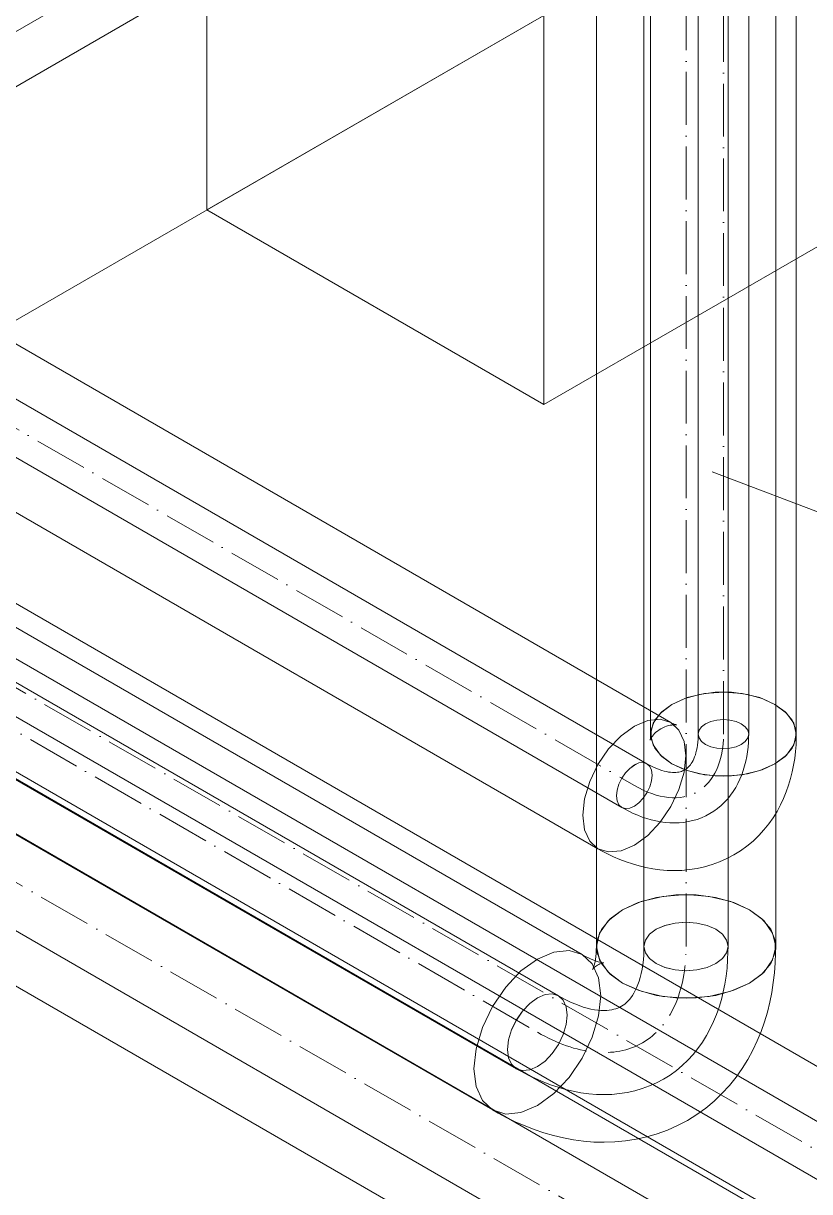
# Model space of a CAD drawing. Header units: millimetres. Extents: x -88595 to 880822, y -1054509 to -148035.
# Drawn here: x 392433.2 to 392581.7, y -324847.1 to -324626.5 of the extents above; entities that cross this region are included whole.
import ezdxf

# ---------------------------------------------------------------- set-up
doc = ezdxf.new("R2010")
doc.units = ezdxf.units.MM
doc.linetypes.add('$12$ADSK_Осевая', pattern=[14, 10, -2, 0, -2])
doc.linetypes.add('$13$ADSK_Осевая', pattern=[14, 10, -2, 0, -2])
for name, color, linetype, lineweight in [('Изоляция', 7, 'Continuous', 18), ('Марки', 7, 'Continuous', 20), ('Оборудование', 7, 'Continuous', 18), ('Трубопровод', 7, 'Continuous', 18), ('Трубопроводы', 7, 'Continuous', 18)]:
    doc.layers.add(name, color=color, linetype=linetype, lineweight=lineweight)

# ---------------------------------------------------------------- blocks, each defined once
blk = doc.blocks.new('$0$ADSK_Канальный блок кондиционера1 - AD242MJERAB-3267365-В_ОВ3_1')
at = {"layer": 'Оборудование'}
for p, q in [((18606.82, 7086.72), (18606.82, 6882.59)), ((18670.46, 6845.85), (18670.46, 7049.98)), ((18809.76, 6999.76), (18316.91, 6715.21)), ((18606.82, 6882.59), (18748.25, 6964.24)), ((18811.89, 6927.5), (18670.46, 6845.85)), ((18670.46, 6845.85), (18606.82, 6882.59))]:
    blk.add_line(p, q, dxfattribs=at)
blk = doc.blocks.new('$0$ADSK_МедьПайка_Отвод-гнутая труба - Отвод _гнутая труба_-3197929-В_ОВ3_1')
at = {"layer": 'Трубопроводы', "color": 190, "true_color": 0x8000ff}
for points in [[(18701.04, 6785.58, 0), (18700.28, 6785.01, 0), (18699.81, 6784.35, 0), (18699.65, 6783.63, 0), (18699.81, 6782.92, 0), (18700.28, 6782.26, 0), (18701.04, 6781.69, 0), (18702.03, 6781.25, 0), (18703.17, 6780.98, 0), (18704.41, 6780.89, 0), (18705.64, 6780.98, 0), (18706.79, 6781.25, 0), (18707.77, 6781.69, 0)], [(18707.77, 6781.69, 0), (18708.53, 6782.26, 0), (18709, 6782.92, 0), (18709.17, 6783.63, 0), (18709, 6784.35, 0), (18708.53, 6785.01, 0), (18707.77, 6785.58, 0), (18706.79, 6786.01, 0), (18705.64, 6786.29, 0), (18704.41, 6786.38, 0), (18703.17, 6786.29, 0), (18702.03, 6786.01, 0), (18701.04, 6785.58, 0)], [(18697.1, 6776.86, 0), (18697.28, 6776.98, 0), (18697.46, 6777.11, 0), (18697.64, 6777.26, 0), (18697.82, 6777.43, 0), (18697.99, 6777.62, 0), (18698.16, 6777.83, 0), (18698.33, 6778.07, 0), (18698.5, 6778.34, 0), (18698.66, 6778.63, 0), (18698.82, 6778.96, 0), (18698.96, 6779.32, 0), (18699.1, 6779.71, 0), (18699.22, 6780.13, 0), (18699.34, 6780.58, 0), (18699.43, 6781.06, 0), (18699.51, 6781.57, 0), (18699.57, 6782.1, 0), (18699.62, 6782.66, 0), (18699.64, 6783.25, 0), (18699.65, 6783.63, 0)], [(18701.86, 6768.62, 0), (18702.6, 6769.08, 0), (18703.31, 6769.6, 0), (18703.99, 6770.16, 0), (18704.62, 6770.77, 0), (18705.21, 6771.41, 0), (18705.76, 6772.1, 0), (18706.27, 6772.81, 0), (18706.73, 6773.56, 0), (18707.15, 6774.33, 0), (18707.53, 6775.12, 0), (18707.86, 6775.94, 0), (18708.15, 6776.77, 0), (18708.41, 6777.63, 0), (18708.62, 6778.5, 0), (18708.8, 6779.38, 0), (18708.94, 6780.28, 0), (18709.05, 6781.19, 0), (18709.12, 6782.11, 0), (18709.16, 6783.04, 0), (18709.17, 6783.63, 0)], [(18687.58, 6770.03, 0), (18686.71, 6769.66, 0), (18685.89, 6769.58, 0), (18685.2, 6769.8, 0), (18684.66, 6770.29, 0), (18684.33, 6771.04, 0), (18684.21, 6771.97, 0), (18684.33, 6773.05, 0), (18684.66, 6774.18, 0), (18685.2, 6775.29, 0), (18685.89, 6776.31, 0), (18686.71, 6777.17, 0), (18687.58, 6777.8, 0)], [(18687.58, 6777.8, 0), (18688.45, 6778.18, 0), (18689.26, 6778.26, 0), (18689.96, 6778.04, 0), (18690.49, 6777.54, 0), (18690.83, 6776.8, 0), (18690.94, 6775.86, 0), (18690.83, 6774.79, 0), (18690.49, 6773.66, 0), (18689.96, 6772.54, 0), (18689.26, 6771.52, 0), (18688.45, 6770.67, 0), (18687.58, 6770.03, 0)], [(18697.1, 6776.86, 0), (18696.9, 6776.76, 0), (18696.7, 6776.67, 0), (18696.48, 6776.59, 0), (18696.25, 6776.52, 0), (18695.99, 6776.46, 0), (18695.72, 6776.42, 0), (18695.43, 6776.39, 0), (18695.12, 6776.38, 0), (18694.78, 6776.39, 0), (18694.42, 6776.42, 0), (18694.03, 6776.47, 0), (18693.63, 6776.55, 0), (18693.2, 6776.65, 0), (18692.76, 6776.78, 0), (18692.29, 6776.94, 0), (18691.81, 6777.12, 0), (18691.32, 6777.34, 0), (18690.81, 6777.58, 0), (18690.29, 6777.85, 0), (18689.96, 6778.04, 0)], [(18701.86, 6768.62, 0), (18701.08, 6768.2, 0), (18700.28, 6767.85, 0), (18699.45, 6767.54, 0), (18698.61, 6767.3, 0), (18697.75, 6767.11, 0), (18696.89, 6766.97, 0), (18696.02, 6766.89, 0), (18695.14, 6766.86, 0), (18694.26, 6766.89, 0), (18693.39, 6766.96, 0), (18692.51, 6767.08, 0), (18691.64, 6767.24, 0), (18690.78, 6767.45, 0), (18689.92, 6767.69, 0), (18689.06, 6767.98, 0), (18688.22, 6768.31, 0), (18687.37, 6768.67, 0), (18686.54, 6769.07, 0), (18685.72, 6769.5, 0), (18685.2, 6769.8, 0)]]:
    blk.add_polyline3d(points, dxfattribs=at)
blk = doc.blocks.new('$0$ADSK_МедьПайка_Отвод-гнутая труба - Отвод _гнутая труба_-3197924-В_ОВ3_1')
at = {"layer": 'Трубопроводы', "color": 134, "true_color": 0x00a6a6}
for points in [[(18702.95, 6740.3, 0), (18704.21, 6741.25, 0), (18705, 6742.36, 0), (18705.27, 6743.54, 0), (18705, 6744.73, 0), (18704.21, 6745.84, 0), (18702.95, 6746.79, 0), (18701.3, 6747.51, 0), (18699.39, 6747.97, 0), (18697.33, 6748.13, 0), (18695.28, 6747.97, 0), (18693.36, 6747.51, 0), (18691.72, 6746.79, 0)], [(18691.72, 6746.79, 0), (18690.46, 6745.84, 0), (18689.66, 6744.73, 0), (18689.39, 6743.54, 0), (18689.66, 6742.36, 0), (18690.46, 6741.25, 0), (18691.72, 6740.3, 0), (18693.36, 6739.57, 0), (18695.28, 6739.12, 0), (18697.33, 6738.96, 0), (18699.39, 6739.12, 0), (18701.3, 6739.57, 0), (18702.95, 6740.3, 0)], [(18685.14, 6732.25, 0), (18685.45, 6732.44, 0), (18685.76, 6732.66, 0), (18686.05, 6732.91, 0), (18686.35, 6733.19, 0), (18686.64, 6733.51, 0), (18686.92, 6733.86, 0), (18687.21, 6734.26, 0), (18687.48, 6734.71, 0), (18687.75, 6735.2, 0), (18688.01, 6735.75, 0), (18688.25, 6736.35, 0), (18688.48, 6737, 0), (18688.69, 6737.7, 0), (18688.88, 6738.45, 0), (18689.04, 6739.25, 0), (18689.17, 6740.1, 0), (18689.28, 6740.99, 0), (18689.35, 6741.93, 0), (18689.39, 6742.9, 0), (18689.39, 6743.54, 0)], [(18693.08, 6718.49, 0), (18694.33, 6719.27, 0), (18695.51, 6720.13, 0), (18696.64, 6721.07, 0), (18697.7, 6722.08, 0), (18698.68, 6723.16, 0), (18699.6, 6724.3, 0), (18700.44, 6725.49, 0), (18701.21, 6726.73, 0), (18701.91, 6728.02, 0), (18702.54, 6729.35, 0), (18703.1, 6730.71, 0), (18703.59, 6732.1, 0), (18704.01, 6733.52, 0), (18704.37, 6734.97, 0), (18704.67, 6736.45, 0), (18704.9, 6737.94, 0), (18705.08, 6739.46, 0), (18705.2, 6741, 0), (18705.26, 6742.55, 0), (18705.27, 6743.54, 0)], [(18669.26, 6733.82, 0), (18670.72, 6734.44, 0), (18672.07, 6734.57, 0), (18673.23, 6734.21, 0), (18674.12, 6733.39, 0), (18674.69, 6732.15, 0), (18674.88, 6730.58, 0), (18674.69, 6728.79, 0), (18674.12, 6726.9, 0), (18673.23, 6725.04, 0), (18672.07, 6723.34, 0), (18670.72, 6721.91, 0), (18669.26, 6720.85, 0)], [(18685.14, 6732.25, 0), (18684.82, 6732.07, 0), (18684.48, 6731.92, 0), (18684.11, 6731.79, 0), (18683.72, 6731.67, 0), (18683.31, 6731.58, 0), (18682.85, 6731.51, 0), (18682.37, 6731.47, 0), (18681.84, 6731.45, 0), (18681.28, 6731.47, 0), (18680.68, 6731.52, 0), (18680.04, 6731.6, 0), (18679.36, 6731.73, 0), (18678.65, 6731.9, 0), (18677.91, 6732.11, 0), (18677.13, 6732.37, 0), (18676.33, 6732.68, 0), (18675.51, 6733.04, 0), (18674.66, 6733.44, 0), (18673.79, 6733.9, 0), (18673.23, 6734.21, 0)], [(18669.26, 6720.85, 0), (18667.81, 6720.24, 0), (18666.46, 6720.1, 0), (18665.29, 6720.46, 0), (18664.4, 6721.29, 0), (18663.84, 6722.53, 0), (18663.65, 6724.1, 0), (18663.84, 6725.88, 0), (18664.4, 6727.77, 0), (18665.29, 6729.63, 0), (18666.46, 6731.33, 0), (18667.81, 6732.76, 0), (18669.26, 6733.82, 0)], [(18693.08, 6718.49, 0), (18691.79, 6717.81, 0), (18690.45, 6717.21, 0), (18689.07, 6716.7, 0), (18687.67, 6716.29, 0), (18686.24, 6715.98, 0), (18684.8, 6715.75, 0), (18683.34, 6715.62, 0), (18681.88, 6715.57, 0), (18680.42, 6715.61, 0), (18678.96, 6715.73, 0), (18677.5, 6715.93, 0), (18676.05, 6716.2, 0), (18674.6, 6716.54, 0), (18673.17, 6716.96, 0), (18671.74, 6717.44, 0), (18670.33, 6717.98, 0), (18668.93, 6718.59, 0), (18667.54, 6719.25, 0), (18666.16, 6719.97, 0), (18665.29, 6720.46, 0)]]:
    blk.add_polyline3d(points, dxfattribs=at)

msp = doc.modelspace()

# ---------------------------------------------------------------- linework, layer by layer
at = {"layer": 'Изоляция', "color": 190, "true_color": 0x8000ff}
for p, q in [((392551.71, -324512.13), (392551.71, -324760.67)), ((392579.23, -324760.67), (392579.23, -324512.13)), ((392555.52, -324758.47), (392357.39, -324644.08)), ((396506.84, -327088.75), (392287.91, -324652.95)), ((392343.63, -324667.92), (392541.76, -324782.31)), ((392271.51, -324675.26), (396493.08, -327112.59))]:
    msp.add_line(p, q, dxfattribs=at)
at = {"layer": 'Изоляция', "color": 134, "true_color": 0x00a6a6}
for p, q in [((392301.69, -324713.54), (392538.8, -324576.65)), ((392541.46, -324578.19), (392541.46, -324800.76)), ((392575.34, -324800.76), (392575.34, -324578.19)), ((392538.8, -324802.3), (392308.77, -324669.5)), ((396507.79, -327122.37), (392301.69, -324693.98)), ((392291.83, -324698.84), (392521.86, -324831.64)), ((392281.94, -324721.7), (396490.85, -327151.71))]:
    msp.add_line(p, q, dxfattribs=at)
at = {"layer": 'Изоляция', "color": 190, "true_color": 0x8000ff}
for points in [[(392555.74, -324755.06, 0), (392558.59, -324753.79, 0), (392561.91, -324753, 0), (392565.47, -324752.73, 0), (392569.03, -324753, 0), (392572.35, -324753.79, 0), (392575.2, -324755.06, 0)], [(392575.2, -324755.06, 0), (392572.79, -324753.95, 0), (392570.01, -324753.18, 0), (392567.01, -324752.78, 0), (392563.93, -324752.78, 0), (392560.92, -324753.18, 0), (392558.15, -324753.95, 0), (392555.74, -324755.06, 0)], [(392555.74, -324766.29, 0), (392553.55, -324764.65, 0), (392552.18, -324762.73, 0), (392551.71, -324760.67, 0), (392552.18, -324758.62, 0), (392553.55, -324756.7, 0), (392555.74, -324755.06, 0)], [(392555.74, -324755.06, 0), (392553.82, -324756.45, 0), (392552.48, -324758.05, 0), (392551.79, -324759.79, 0), (392551.8, -324761.57, 0), (392552.48, -324763.3, 0), (392553.82, -324764.9, 0), (392555.74, -324766.29, 0)], [(392575.2, -324755.06, 0), (392577.39, -324756.7, 0), (392578.76, -324758.62, 0), (392579.23, -324760.67, 0), (392578.76, -324762.73, 0), (392577.39, -324764.65, 0), (392575.2, -324766.29, 0)], [(392575.2, -324766.29, 0), (392577.12, -324764.9, 0), (392578.46, -324763.3, 0), (392579.14, -324761.56, 0), (392579.14, -324759.78, 0), (392578.46, -324758.05, 0), (392577.12, -324756.45, 0), (392575.2, -324755.06, 0)], [(392548.64, -324759.16, 0), (392546.12, -324760.99, 0), (392543.77, -324763.47, 0), (392541.76, -324766.42, 0), (392540.21, -324769.64, 0), (392539.24, -324772.91, 0), (392538.91, -324776.01, 0)], [(392538.91, -324776.01, 0), (392539.24, -324772.91, 0), (392540.21, -324769.64, 0), (392541.76, -324766.42, 0), (392543.77, -324763.47, 0), (392546.12, -324760.99, 0), (392548.64, -324759.16, 0)], [(392558.37, -324764.77, 0), (392558.04, -324762.06, 0), (392557.07, -324759.91, 0), (392555.52, -324758.47, 0), (392553.5, -324757.85, 0), (392551.16, -324758.09, 0), (392548.64, -324759.16, 0)], [(392548.64, -324759.16, 0), (392551.16, -324758.09, 0), (392553.5, -324757.85, 0), (392555.52, -324758.47, 0), (392557.07, -324759.91, 0), (392558.04, -324762.06, 0), (392558.37, -324764.77, 0)], [(392553.66, -324759.65, 0), (392554.01, -324759.46, 0), (392554.37, -324759.3, 0), (392554.73, -324759.17, 0), (392555.07, -324759.07, 0), (392555.39, -324759, 0), (392555.69, -324758.96, 0), (392555.94, -324758.93, 0), (392556.16, -324758.92, 0), (392556.33, -324758.93, 0), (392556.46, -324758.94, 0), (392556.54, -324758.95, 0), (392556.57, -324758.96, 0)], [(392556.57, -324758.96, 0), (392556.55, -324758.95, 0), (392556.49, -324758.93, 0), (392556.38, -324758.89, 0), (392556.24, -324758.84, 0), (392556.06, -324758.76, 0), (392555.85, -324758.66, 0), (392555.62, -324758.53, 0), (392555.52, -324758.47, 0)], [(392553.66, -324759.65, 0), (392553.32, -324759.87, 0), (392553, -324760.1, 0), (392552.71, -324760.34, 0), (392552.45, -324760.59, 0), (392552.23, -324760.83, 0), (392552.04, -324761.06, 0), (392551.89, -324761.27, 0), (392551.78, -324761.45, 0), (392551.7, -324761.6, 0), (392551.64, -324761.72, 0), (392551.61, -324761.79, 0), (392551.6, -324761.83, 0)], [(392551.6, -324761.83, 0), (392551.61, -324761.81, 0), (392551.62, -324761.74, 0), (392551.64, -324761.63, 0), (392551.66, -324761.48, 0), (392551.68, -324761.29, 0), (392551.7, -324761.05, 0), (392551.71, -324760.79, 0), (392551.71, -324760.67, 0)], [(392567.42, -324783.49, 0), (392568.69, -324782.69, 0), (392569.91, -324781.81, 0), (392571.05, -324780.86, 0), (392572.12, -324779.84, 0), (392573.11, -324778.76, 0), (392574.01, -324777.63, 0), (392574.84, -324776.47, 0), (392575.58, -324775.27, 0), (392576.24, -324774.05, 0), (392576.83, -324772.82, 0), (392577.34, -324771.57, 0), (392577.78, -324770.31, 0), (392578.16, -324769.05, 0), (392578.47, -324767.78, 0), (392578.72, -324766.52, 0), (392578.92, -324765.25, 0), (392579.07, -324763.99, 0), (392579.17, -324762.73, 0), (392579.22, -324761.47, 0), (392579.23, -324760.67, 0)], [(392548.64, -324781.63, 0), (392551.16, -324779.79, 0), (392553.5, -324777.31, 0), (392555.52, -324774.36, 0), (392557.07, -324771.14, 0), (392558.04, -324767.87, 0), (392558.37, -324764.77, 0)], [(392558.37, -324764.77, 0), (392558.04, -324767.87, 0), (392557.07, -324771.14, 0), (392555.52, -324774.36, 0), (392553.5, -324777.31, 0), (392551.16, -324779.79, 0), (392548.64, -324781.63, 0)], [(392575.2, -324766.29, 0), (392572.35, -324767.55, 0), (392569.03, -324768.35, 0), (392565.47, -324768.62, 0), (392561.91, -324768.35, 0), (392558.59, -324767.55, 0), (392555.74, -324766.29, 0)], [(392555.74, -324766.29, 0), (392558.15, -324767.4, 0), (392560.93, -324768.17, 0), (392563.93, -324768.57, 0), (392567.01, -324768.57, 0), (392570.02, -324768.17, 0), (392572.79, -324767.4, 0), (392575.2, -324766.29, 0)], [(392538.91, -324776.01, 0), (392539.24, -324778.73, 0), (392540.21, -324780.87, 0), (392541.76, -324782.31, 0), (392543.77, -324782.93, 0), (392546.12, -324782.7, 0), (392548.64, -324781.63, 0)], [(392548.64, -324781.63, 0), (392546.12, -324782.7, 0), (392543.77, -324782.93, 0), (392541.76, -324782.31, 0), (392540.21, -324780.87, 0), (392539.24, -324778.73, 0), (392538.91, -324776.01, 0)], [(392567.42, -324783.49, 0), (392566.09, -324784.19, 0), (392564.73, -324784.8, 0), (392563.33, -324785.32, 0), (392561.91, -324785.73, 0), (392560.48, -324786.05, 0), (392559.05, -324786.27, 0), (392557.63, -324786.4, 0), (392556.23, -324786.44, 0), (392554.84, -324786.41, 0), (392553.48, -324786.3, 0), (392552.14, -324786.12, 0), (392550.83, -324785.87, 0), (392549.55, -324785.57, 0), (392548.3, -324785.2, 0), (392547.07, -324784.79, 0), (392545.88, -324784.33, 0), (392544.71, -324783.83, 0), (392543.57, -324783.28, 0), (392542.45, -324782.7, 0), (392541.76, -324782.31, 0)]]:
    msp.add_polyline3d(points, dxfattribs=at)
at = {"layer": 'Изоляция', "color": 134, "true_color": 0x00a6a6}
for points in [[(392546.42, -324793.85, 0), (392549.93, -324792.29, 0), (392554.01, -324791.32, 0), (392558.4, -324790.98, 0), (392562.78, -324791.32, 0), (392566.87, -324792.29, 0), (392570.38, -324793.85, 0)], [(392570.38, -324793.85, 0), (392567.41, -324792.48, 0), (392563.99, -324791.53, 0), (392560.29, -324791.05, 0), (392556.5, -324791.05, 0), (392552.8, -324791.53, 0), (392549.38, -324792.48, 0), (392546.42, -324793.85, 0)], [(392546.42, -324807.68, 0), (392543.73, -324805.66, 0), (392542.03, -324803.3, 0), (392541.46, -324800.76, 0), (392542.03, -324798.23, 0), (392543.73, -324795.87, 0), (392546.42, -324793.85, 0)], [(392546.42, -324793.85, 0), (392544.05, -324795.56, 0), (392542.41, -324797.54, 0), (392541.56, -324799.67, 0), (392541.56, -324801.86, 0), (392542.41, -324804, 0), (392544.06, -324805.97, 0), (392546.42, -324807.68, 0)], [(392570.38, -324793.85, 0), (392573.07, -324795.87, 0), (392574.76, -324798.23, 0), (392575.34, -324800.76, 0), (392574.76, -324803.3, 0), (392573.07, -324805.66, 0), (392570.38, -324807.68, 0)], [(392570.38, -324807.68, 0), (392572.74, -324805.97, 0), (392574.39, -324803.99, 0), (392575.23, -324801.86, 0), (392575.23, -324799.67, 0), (392574.39, -324797.53, 0), (392572.74, -324795.56, 0), (392570.38, -324793.85, 0)], [(392540.76, -324805.09, 0), (392540.77, -324805.06, 0), (392540.81, -324804.98, 0), (392540.88, -324804.84, 0), (392540.95, -324804.64, 0), (392541.03, -324804.37, 0), (392541.12, -324804.04, 0), (392541.21, -324803.65, 0), (392541.29, -324803.2, 0), (392541.36, -324802.68, 0), (392541.41, -324802.11, 0), (392541.44, -324801.48, 0), (392541.46, -324800.79, 0), (392541.46, -324800.76, 0)], [(392558.65, -324833.61, 0), (392560.42, -324832.5, 0), (392562.11, -324831.28, 0), (392563.7, -324829.95, 0), (392565.19, -324828.52, 0), (392566.58, -324827.01, 0), (392567.85, -324825.43, 0), (392569.01, -324823.79, 0), (392570.06, -324822.1, 0), (392571, -324820.36, 0), (392571.84, -324818.59, 0), (392572.58, -324816.8, 0), (392573.21, -324814.98, 0), (392573.76, -324813.15, 0), (392574.22, -324811.31, 0), (392574.59, -324809.45, 0), (392574.88, -324807.59, 0), (392575.1, -324805.72, 0), (392575.25, -324803.84, 0), (392575.32, -324801.96, 0), (392575.34, -324800.76, 0)], [(392530.33, -324803.14, 0), (392527.23, -324805.4, 0), (392524.34, -324808.45, 0), (392521.86, -324812.08, 0), (392519.95, -324816.05, 0), (392518.76, -324820.07, 0), (392518.35, -324823.89, 0)], [(392518.35, -324823.89, 0), (392518.76, -324820.07, 0), (392519.95, -324816.05, 0), (392521.86, -324812.08, 0), (392524.34, -324808.45, 0), (392527.23, -324805.4, 0), (392530.33, -324803.14, 0)], [(392542.3, -324810.06, 0), (392541.9, -324806.71, 0), (392540.7, -324804.07, 0), (392538.8, -324802.3, 0), (392536.31, -324801.54, 0), (392533.43, -324801.82, 0), (392530.33, -324803.14, 0)], [(392530.33, -324803.14, 0), (392533.43, -324801.82, 0), (392536.31, -324801.54, 0), (392538.8, -324802.3, 0), (392540.7, -324804.07, 0), (392541.9, -324806.71, 0), (392542.3, -324810.06, 0)], [(392542.89, -324803.86, 0), (392542.86, -324803.86, 0), (392542.77, -324803.85, 0), (392542.62, -324803.83, 0), (392542.4, -324803.8, 0), (392542.13, -324803.74, 0), (392541.8, -324803.65, 0), (392541.42, -324803.53, 0), (392540.99, -324803.37, 0), (392540.5, -324803.17, 0), (392539.98, -324802.93, 0), (392539.42, -324802.65, 0), (392538.82, -324802.32, 0), (392538.8, -324802.3, 0)], [(392541.71, -324804.27, 0), (392541.49, -324804.4, 0), (392541.29, -324804.55, 0), (392541.12, -324804.69, 0), (392540.98, -324804.82, 0), (392540.87, -324804.94, 0), (392540.8, -324805.03, 0), (392540.77, -324805.08, 0), (392540.76, -324805.09, 0)], [(392541.71, -324804.27, 0), (392541.93, -324804.15, 0), (392542.15, -324804.05, 0), (392542.36, -324803.97, 0), (392542.55, -324803.92, 0), (392542.7, -324803.88, 0), (392542.81, -324803.86, 0), (392542.88, -324803.86, 0), (392542.89, -324803.86, 0)], [(392570.38, -324807.68, 0), (392566.87, -324809.23, 0), (392562.78, -324810.21, 0), (392558.4, -324810.55, 0), (392554.01, -324810.21, 0), (392549.93, -324809.23, 0), (392546.42, -324807.68, 0)], [(392546.42, -324807.68, 0), (392549.39, -324809.05, 0), (392552.81, -324810, 0), (392556.5, -324810.48, 0), (392560.3, -324810.48, 0), (392564, -324810, 0), (392567.41, -324809.05, 0), (392570.38, -324807.68, 0)], [(392530.33, -324830.8, 0), (392533.43, -324828.54, 0), (392536.31, -324825.49, 0), (392538.8, -324821.86, 0), (392540.7, -324817.9, 0), (392541.9, -324813.87, 0), (392542.3, -324810.06, 0)], [(392542.3, -324810.06, 0), (392541.9, -324813.87, 0), (392540.7, -324817.9, 0), (392538.8, -324821.86, 0), (392536.31, -324825.49, 0), (392533.43, -324828.54, 0), (392530.33, -324830.8, 0)], [(392518.35, -324823.89, 0), (392518.76, -324827.23, 0), (392519.95, -324829.88, 0), (392521.86, -324831.64, 0), (392524.34, -324832.41, 0), (392527.23, -324832.12, 0), (392530.33, -324830.8, 0)], [(392530.33, -324830.8, 0), (392527.23, -324832.12, 0), (392524.34, -324832.41, 0), (392521.86, -324831.64, 0), (392519.95, -324829.88, 0), (392518.76, -324827.23, 0), (392518.35, -324823.89, 0)], [(392558.65, -324833.61, 0), (392556.8, -324834.59, 0), (392554.9, -324835.44, 0), (392552.95, -324836.16, 0), (392550.97, -324836.73, 0), (392548.97, -324837.18, 0), (392546.96, -324837.49, 0), (392544.96, -324837.67, 0), (392542.97, -324837.74, 0), (392540.99, -324837.69, 0), (392539.04, -324837.53, 0), (392537.12, -324837.27, 0), (392535.23, -324836.91, 0), (392533.37, -324836.47, 0), (392531.55, -324835.94, 0), (392529.75, -324835.34, 0), (392527.99, -324834.66, 0), (392526.26, -324833.92, 0), (392524.56, -324833.1, 0), (392522.9, -324832.23, 0), (392521.86, -324831.64, 0)]]:
    msp.add_polyline3d(points, dxfattribs=at)
at = {"layer": 'Марки'}
msp.add_line((392563.32, -324711.14), (392850.29, -324820.47), dxfattribs=at)
at = {"layer": 'Трубопровод', "color": 190, "true_color": 0x8000ff}
for p, q in [((392560.71, -324512.13), (392560.71, -324760.67)), ((392570.23, -324760.67), (392570.23, -324512.13)), ((392551.02, -324766.27), (392352.89, -324651.88)), ((396502.34, -327096.55), (392280.77, -324659.22)), ((392348.13, -324660.12), (392546.26, -324774.51)), ((392276.01, -324667.47), (396497.58, -327104.79))]:
    msp.add_line(p, q, dxfattribs=at)
at = {"layer": 'Трубопровод', "color": 190, "linetype": '$12$ADSK_Осевая', "true_color": 0x8000ff}
for p, q in [((392565.47, -324760.67), (392565.47, -324512.13)), ((392565.47, -324760.67), (392565.47, -324512.13)), ((392350.51, -324656), (392548.64, -324770.39)), ((392350.51, -324656), (392548.64, -324770.39)), ((396499.96, -327100.67), (392278.39, -324663.35)), ((396499.96, -327100.67), (392278.39, -324663.35))]:
    msp.add_line(p, q, dxfattribs=at)
at = {"layer": 'Трубопровод', "color": 134, "true_color": 0x00a6a6}
for p, q in [((392295.09, -324706.96), (392534.3, -324568.86)), ((392550.46, -324578.19), (392550.46, -324800.76)), ((392566.34, -324800.76), (392566.34, -324578.19)), ((392534.3, -324810.1), (392304.27, -324677.29)), ((392296.33, -324691.05), (392526.36, -324823.85)), ((396503.29, -327130.17), (392294.38, -324700.15)), ((392286.44, -324713.9), (396495.35, -327143.92))]:
    msp.add_line(p, q, dxfattribs=at)
at = {"layer": 'Трубопровод', "color": 134, "linetype": '$12$ADSK_Осевая', "true_color": 0x00a6a6}
for p, q in [((392558.4, -324800.76), (392558.4, -324578.19)), ((392558.4, -324800.76), (392558.4, -324578.19)), ((392300.3, -324684.17), (392530.33, -324816.97)), ((392300.3, -324684.17), (392530.33, -324816.97)), ((396499.32, -327137.04), (392290.41, -324707.03)), ((396499.32, -327137.04), (392290.41, -324707.03))]:
    msp.add_line(p, q, dxfattribs=at)
at = {"layer": 'Трубопровод', "color": 190, "true_color": 0x8000ff}
for points in [[(392562.1, -324762.62, 0), (392561.35, -324762.05, 0), (392560.87, -324761.39, 0), (392560.71, -324760.67, 0), (392560.87, -324759.96, 0), (392561.35, -324759.3, 0), (392562.1, -324758.73, 0)], [(392562.1, -324758.73, 0), (392563.09, -324758.29, 0), (392564.24, -324758.02, 0), (392565.47, -324757.93, 0), (392566.7, -324758.02, 0), (392567.85, -324758.29, 0), (392568.83, -324758.73, 0)], [(392568.83, -324758.73, 0), (392569.59, -324759.3, 0), (392570.07, -324759.96, 0), (392570.23, -324760.67, 0), (392570.07, -324761.39, 0), (392569.59, -324762.05, 0), (392568.83, -324762.62, 0)], [(392568.83, -324762.62, 0), (392567.85, -324763.05, 0), (392566.7, -324763.33, 0), (392565.47, -324763.42, 0), (392564.24, -324763.33, 0), (392563.09, -324763.05, 0), (392562.1, -324762.62, 0)], [(392548.64, -324766.5, 0), (392547.77, -324767.14, 0), (392546.96, -324768, 0), (392546.26, -324769.02, 0), (392545.72, -324770.13, 0), (392545.39, -324771.26, 0), (392545.27, -324772.33, 0)], [(392552.01, -324768.45, 0), (392551.89, -324767.51, 0), (392551.55, -324766.77, 0), (392551.02, -324766.27, 0), (392550.32, -324766.05, 0), (392549.51, -324766.13, 0), (392548.64, -324766.5, 0)], [(392548.64, -324774.28, 0), (392549.51, -324773.64, 0), (392550.32, -324772.79, 0), (392551.02, -324771.77, 0), (392551.55, -324770.65, 0), (392551.89, -324769.52, 0), (392552.01, -324768.45, 0)], [(392545.27, -324772.33, 0), (392545.39, -324773.27, 0), (392545.72, -324774.02, 0), (392546.26, -324774.51, 0), (392546.96, -324774.73, 0), (392547.77, -324774.65, 0), (392548.64, -324774.28, 0)]]:
    msp.add_polyline3d(points, dxfattribs=at)
at = {"layer": 'Трубопровод', "color": 134, "true_color": 0x00a6a6}
for points in [[(392552.78, -324797.52, 0), (392554.43, -324796.79, 0), (392556.34, -324796.34, 0), (392558.4, -324796.18, 0), (392560.45, -324796.34, 0), (392562.37, -324796.79, 0), (392564.01, -324797.52, 0)], [(392552.78, -324804.01, 0), (392551.52, -324803.06, 0), (392550.73, -324801.95, 0), (392550.46, -324800.76, 0), (392550.73, -324799.58, 0), (392551.52, -324798.47, 0), (392552.78, -324797.52, 0)], [(392564.01, -324797.52, 0), (392565.27, -324798.47, 0), (392566.07, -324799.58, 0), (392566.34, -324800.76, 0), (392566.07, -324801.95, 0), (392565.27, -324803.06, 0), (392564.01, -324804.01, 0)], [(392564.01, -324804.01, 0), (392562.37, -324804.73, 0), (392560.45, -324805.19, 0), (392558.4, -324805.35, 0), (392556.34, -324805.19, 0), (392554.43, -324804.73, 0), (392552.78, -324804.01, 0)], [(392535.94, -324813.73, 0), (392535.75, -324812.16, 0), (392535.19, -324810.92, 0), (392534.3, -324810.1, 0), (392533.13, -324809.74, 0), (392531.78, -324809.87, 0), (392530.33, -324810.49, 0)], [(392530.33, -324810.49, 0), (392528.87, -324811.55, 0), (392527.52, -324812.98, 0), (392526.36, -324814.68, 0), (392525.46, -324816.54, 0), (392524.9, -324818.43, 0), (392524.71, -324820.21, 0)], [(392530.33, -324823.46, 0), (392531.78, -324822.4, 0), (392533.13, -324820.97, 0), (392534.3, -324819.26, 0), (392535.19, -324817.41, 0), (392535.75, -324815.52, 0), (392535.94, -324813.73, 0)], [(392524.71, -324820.21, 0), (392524.9, -324821.78, 0), (392525.46, -324823.02, 0), (392526.36, -324823.85, 0), (392527.52, -324824.21, 0), (392528.87, -324824.07, 0), (392530.33, -324823.46, 0)]]:
    msp.add_polyline3d(points, dxfattribs=at)
at = {"layer": 'Трубопроводы', "color": 190, "linetype": '$13$ADSK_Осевая', "true_color": 0x8000ff}
msp.add_ellipse((392548.64, -324750.96), major_axis=(-11.9, 20.61), ratio=0.57735, start_param=2.356194, end_param=3.926991, dxfattribs=at)
at = {"layer": 'Трубопроводы', "color": 134, "linetype": '$13$ADSK_Осевая', "true_color": 0x00a6a6}
msp.add_ellipse((392530.33, -324784.56), major_axis=(-19.85, 34.38), ratio=0.57735, start_param=2.356194, end_param=3.926991, dxfattribs=at)

# ---------------------------------------------------------------- block references
at = {"layer": 'Оборудование'}
msp.add_blockref('$0$ADSK_Канальный блок кондиционера1 - AD242MJERAB-3267365-В_ОВ3_1', (373861.06, -331544.31), dxfattribs=at)
at = {"layer": 'Трубопроводы', "color": 190, "true_color": 0x8000ff}
msp.add_blockref('$0$ADSK_МедьПайка_Отвод-гнутая труба - Отвод _гнутая труба_-3197929-В_ОВ3_1', (373861.06, -331544.31), dxfattribs=at)
at = {"layer": 'Трубопроводы', "color": 134, "true_color": 0x00a6a6}
msp.add_blockref('$0$ADSK_МедьПайка_Отвод-гнутая труба - Отвод _гнутая труба_-3197924-В_ОВ3_1', (373861.06, -331544.31), dxfattribs=at)

doc.saveas('drawing.dxf')
